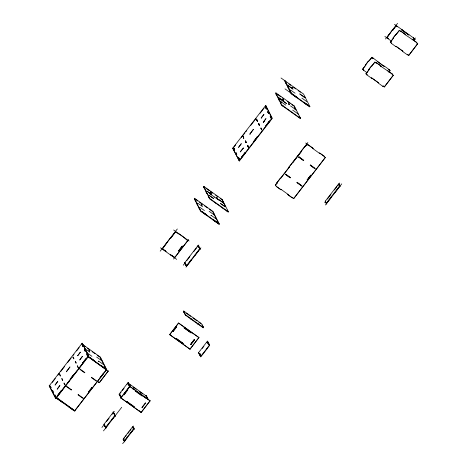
<?xml version="1.0" encoding="UTF-8"?>
<svg xmlns="http://www.w3.org/2000/svg" width="467" height="467" viewBox="0 0 467 467"><rect width="100%" height="100%" fill="white"/><g stroke="black" fill="none" stroke-linecap="round" stroke-linejoin="round"><path stroke-width="0.7" d="M49.228 385.859L82.145 343.222L82.414 343.414L88.771 356L55.853 398.637L49.228 385.859L55.853 398.637M232.712 148.202L265.635 105.571L265.904 105.758L272.261 118.349L239.343 160.987L232.712 148.202L239.343 160.987M52.304 382.409L55.31 378.509M57.89 375.17L59.391 373.232M60.704 371.534L64.639 366.432M67.703 362.462L71.206 357.926M73.156 355.405L74.014 354.29M76.594 350.951L79.174 347.606M81.754 344.267L81.69 343.805M194.488 198.259L194.827 199.619L194.488 198.259L212.923 211.405L219.28 223.997L219.076 224.265L200.635 211.119L196.992 203.559L196.782 203.828L199.275 208.422L199.006 208.229M203.723 186.298L204.067 187.658L203.723 186.298L222.158 199.444L228.369 211.744L228.165 212.012L226.991 211.177L227.201 210.909L227.038 211.271L215.573 203.028L215.777 202.76L215.62 203.122L209.724 198.86L208.247 196.268L208.72 196.193L208.247 196.268M232.986 148.395L235.654 144.939M241.433 137.45L244.994 132.844M245.881 131.688L246.769 130.538M250.773 125.354L256.109 118.443M260.113 113.259L264.118 108.075M265.904 105.758L265.449 106.348L265.18 106.155M275.869 92.851L276.213 94.211L275.869 92.851L294.309 106.003L300.52 118.297L300.31 118.565L281.875 105.419L280.393 102.822L280.871 102.746L280.393 102.822M291.256 93.744L289.628 90.861L290.106 90.785L289.896 91.053L287.403 86.459L287.882 86.383L287.672 86.652L285.179 82.058L285.658 81.982L285.448 82.25L285.103 80.89L291.466 93.476L291.256 93.744L309.697 106.896L309.901 106.628L303.544 94.036L281.046 77.995M194.768 199.158L197.261 203.752L197.051 204.021L194.558 199.427L195.037 199.351M204.003 187.197L206.496 191.791L206.023 191.867L206.291 192.06L203.799 187.465L204.272 187.39M233.926 148.442L234.527 150.31L233.926 148.442L234.732 149.703M243.161 136.481L243.762 138.349L243.161 136.481L243.762 138.01M256.29 119.476L256.5 119.208L257.574 121L257.37 121.268L256.29 119.476L257.37 121.268M276.155 93.75L278.647 98.344L278.437 98.613L275.944 94.019L276.423 93.943M234.195 148.634L233.716 148.71M256.558 119.669L256.768 119.4L257.574 121M73.611 358.732L73.01 356.858L72.799 357.127L73.879 358.925L73.815 358.463M83.05 346.496L82.846 346.765L82.245 344.897L83.319 346.689M285.991 83.657L286.464 83.581L286.259 83.85M261.129 118.023C267.428 110.282 261.392 116.995 261.397 118.215M249.839 134.117L253.406 129.347L249.839 134.117L250.108 134.309M160.187 251.17L177.32 228.976M246.197 142.482L245.986 142.75L245.385 140.882L246.465 142.674L245.385 140.882M267.749 111.917L268.227 111.841L268.829 113.709L267.749 111.917L268.829 113.709M280.661 103.014L278.169 98.42L278.647 98.344M166.976 242.525L162.44 248.788L165.948 251.287L165.791 251.649L165.995 251.38L162.487 248.882L170.543 237.756L170.858 238.042L175.569 231.784L170.811 237.948M245.986 142.412L245.654 141.075M76.039 362.865L75.835 363.133L75.234 361.26L76.308 363.057M85.07 351.166L84.469 349.298L84.258 349.567L85.338 351.359L85.274 350.898M208.516 196.461L206.227 191.598M268.56 113.516L267.959 111.648M278.98 100.026L278.379 98.152M288.215 88.059L288.688 87.983L288.483 88.251M207.097 193.659L207.039 193.198M279.248 100.212L279.184 99.751M243.36 147.899C237.464 155.861 241.351 149.965 243.628 148.092M79.781 359.917L82.437 356.315L79.775 359.917M263.487 122.36L264.649 120.86M283.043 99.243L283.446 100.049L282.774 99.057L283.236 100.317M239.18 158.85L238.976 159.119L238.374 157.245L239.448 159.037L238.374 157.245M247.399 145.552L247.609 145.284L248.689 147.076L248.21 147.152L247.399 145.552L248.479 147.344M260.942 128.011L261.543 129.884L260.942 128.011L261.543 129.54M270.183 116.05L270.784 117.918L270.183 116.05L270.988 117.31M281.157 101.829L280.994 102.197L281.157 101.829L285.833 105.168M179.124 234.376C179.842 234.037 176.059 232.893 175.569 231.784M238.976 158.774L238.643 157.437M247.668 145.745L247.878 145.476L248.689 147.076M271.053 118.11L270.451 116.242M64.72 384.808L64.119 382.934L63.909 383.203L64.989 384.995L64.931 384.539M78.053 367.535L77.452 365.667L77.248 365.935L78.322 367.727L78.263 367.266M199.818 209.835L199.216 207.961M202.147 206.7L202.351 206.432L197.722 203.186M209.053 197.868L208.451 196M281.198 104.427L280.597 102.553M290.439 92.46L290.912 92.384L290.707 92.653M200.086 210.022L200.022 209.56M209.321 198.061L209.263 197.599M281.467 104.614L281.408 104.159M257.194 136.843L253.628 141.612L257.194 136.843L257.463 137.035M73.751 374.587L70.138 379.268L73.704 374.499L73.973 374.692M82.326 363.478L85.893 358.709L82.28 363.39L82.548 363.577M55.585 398.444L88.502 355.807L82.145 343.222M209.724 198.86L209.531 197.792M239.075 160.794L271.992 118.157L265.635 105.571M281.875 105.419L281.677 104.345M63.033 389.011L56.414 397.586L74.848 410.732L106.447 369.806M63.833 387.966L66.267 384.82M67.096 383.746L69.577 380.529M77.475 370.296L70.359 379.367M78.777 368.621L82.192 364.19M82.998 363.151L85.403 360.034M245.321 152.913L241.661 157.502M253.581 141.524L253.896 141.805L256.424 138.53M266.488 125.5L269.296 121.864M269.698 121.344L270.416 120.404M200.635 211.119L200.29 209.753M206.379 215.089L201.656 211.656L201.867 211.388L206.542 214.727M210.897 199.695L211.102 199.427L209.934 198.592M283.043 106.248L283.253 105.98L282.08 105.151M292.278 94.287L292.488 94.019L297.21 97.445L297 97.714L292.278 94.287L297 97.714M62.21 401.661L62.047 402.023L57.371 398.684L57.534 398.328M71.445 389.7L71.288 390.062L66.612 386.723L66.769 386.361M84.784 372.427L84.62 372.789L79.945 369.45L80.108 369.093M89.39 357.22L94.065 360.553L89.343 357.127L89.133 357.395M201.703 211.749L201.867 211.388M210.944 199.788L211.102 199.427M283.09 106.342L283.253 105.98M292.324 94.381L292.488 94.019M170.624 254.626C169.871 255.005 174.349 256.436 174.763 257.632L187.845 240.54M183.753 237.621C183.764 237.008 186.736 240.347 187.892 240.633M216.56 197.243L216.349 197.512L216.828 197.436L216.56 197.243L217.231 198.236M288.705 103.797L288.501 104.065L288.974 103.989L288.705 103.797L289.382 104.789L288.974 103.989M178.622 250.773L182.235 246.091L182.504 246.284L178.937 251.053L178.622 250.773L178.937 251.053M178.668 250.861L182.235 246.091M287.929 109.319L287.765 109.681L287.929 109.319L299.394 117.556L299.189 117.824L299.347 117.462L300.52 118.297M178.89 250.966L182.504 246.284M173.549 259.057L188.686 239.448M83.114 344.821L100.399 357.15L100.189 357.418L102.261 361.511M212.923 211.405L212.713 211.679L219.076 224.265M225.549 206.834L221.953 199.713L222.158 199.444M294.309 106.003L294.099 106.272L296.06 110.154M98.665 361.125L98.508 361.487L98.665 361.125L103.347 364.458M211.195 215.386L211.031 215.754L211.195 215.386L215.871 218.719M101.024 359.8L101.497 359.724L101.695 360.793M304.776 97.224L304.572 97.492L304.373 96.424L305.044 97.416L304.373 96.424M213.816 214.254L213.752 213.793M223.261 202.024L223.454 203.092L222.987 201.832M295.407 108.578L294.928 108.653L295.407 108.578L295.809 109.377L295.541 109.185M304.642 96.616L304.169 96.692M304.186 97.475L304.396 97.206L299.721 93.873L304.443 97.299M295.208 109.26L294.998 109.529L295.162 109.167L290.527 105.927M223.185 202.9L223.664 202.824M214.219 215.053L214.02 213.985M222.315 207.844L222.525 207.576L211.148 199.52M68.795 406.833L68.958 406.471L68.795 406.833L73.471 410.166L73.634 409.81L73.471 410.166M82.869 397.843L82.706 398.205L78.03 394.872L78.193 394.51M96.202 380.576L96.044 380.932L91.369 377.599L91.526 377.237M105.233 368.877L105.443 368.609L100.767 365.276L100.557 365.544M213.127 219.899L213.291 219.537L218.013 222.963L217.803 223.232L213.08 219.805L217.173 222.724M222.362 207.932L222.525 207.576M306.282 101.619L306.492 101.351L301.863 98.111M185.405 263.896L184.792 262.682L197.92 245.677L198.796 247.072L199 246.798L198.528 246.88M183.239 265.233L185.06 262.874L184.792 262.682M186.812 260.604L189.876 256.64M193.811 251.538L196.438 248.135M197.313 247.002L198.849 245.012M185.189 264.147L185.668 264.071L185.189 264.147L185.597 264.952L186.07 264.871L185.597 264.952M299.522 117.748L299.329 116.68L300.001 117.672L299.329 116.68M227.447 210.319L227.645 211.388L227.178 210.127L228.165 212.012M299.598 116.873L299.119 116.948M199.537 248.876L194.827 255.134L195.095 255.326L199.806 249.069L198.732 246.611M199.806 249.069L199.14 247.411M92.092 387.616L88.526 392.385L88.257 392.192L91.824 387.423M103.797 373.238L100.236 378.007L99.967 377.815L103.528 373.045M191.435 259.909L186.677 266.073L186.409 265.881L191.166 259.716L191.482 260.002L191.166 259.716M191.213 259.81L194.827 255.134M106.4 369.712L74.802 410.639L74.743 411.205L56.303 398.053M87.965 356.566L106.552 370.004L106.756 369.736L100.399 357.15M185.989 267.118L200.915 247.784M99.325 382.707L108.216 371.037L99.325 382.707L97.416 381.346M368.224 61.346L365.562 64.942L368.224 61.346C371.376 59.204 374.849 52.993 368.492 61.539M385.462 39.024L397.563 23.35M389.951 33.361L387.015 37.553L388.182 38.387L388.019 38.749L388.229 38.481L387.061 37.646L392.613 29.76L392.928 30.046L396.039 25.86L392.928 30.046M362.626 69.139L365.784 65.047L362.672 69.227L363.84 70.062L363.635 70.33L363.793 69.968L362.672 69.227M373.034 58.007L372.87 58.369L373.034 58.007L384.294 66.518L384.452 66.156L384.294 66.518M397.254 26.782L397.417 26.426L397.254 26.782L396.086 25.954M280.445 178.038L276.884 182.807L289.295 167.122L280.76 178.324M292.949 162.539L301.484 151.337L289.073 167.023L307.876 142.517M305.091 146.656C308.95 141.139 305.873 147 304.869 146.556L301.215 151.145L301.53 151.425M275.297 185.247C280.836 179.795 272.611 185.592 276.517 186.175L276.306 186.444L280.982 189.777L281.146 189.415L280.982 189.777M276.306 186.444L276.517 186.175M285.495 174.389L285.705 174.121L290.427 177.548L290.217 177.816L285.495 174.389L290.217 177.816M298.833 157.116L299.038 156.848L303.76 160.274L303.556 160.543L298.833 157.116L303.556 160.543M285.541 174.477L285.705 174.121M298.88 157.21L299.038 156.848M308.115 145.243C308.693 144.723 307.268 145.511 306.901 144.321M368.767 69.466L369.035 69.659L365.877 73.751L367.044 74.586L366.887 74.948L367.091 74.679L365.924 73.844L369.082 69.752L368.767 69.466L374.908 62.058L371.79 66.244M393.156 37.885L393.424 38.072L390.26 42.17L391.434 42.999L391.27 43.361L391.48 43.092L390.307 42.258L393.471 38.166L393.156 37.885L399.291 30.472L396.179 34.657M368.813 69.56L371.475 65.958M393.202 37.973L395.864 34.377M121.093 398.082L119.108 394.16L128.046 382.584L130.299 386.699L130.071 386.991M120.235 393.237L121.087 392.14M122.36 390.488L124.059 388.287M127.036 384.434L127.882 383.337M128.314 382.771L128.092 383.063L145.85 395.73L147.835 399.659L148.057 399.367L146.078 395.438L145.64 395.998M183.735 310.999L184.115 312.429L183.735 310.999L201.493 323.666L203.157 326.62L202.952 326.888M376.279 62.625L376.122 62.987L376.279 62.625L380.961 65.958L380.798 66.32L380.961 65.958M400.668 31.038L400.505 31.4L400.668 31.038L405.344 34.371L405.181 34.733L405.344 34.371M197.944 324.121L198.107 323.759L197.944 324.121L185.51 315.19L183.846 312.236L184.319 312.16M377.546 61.702L377.756 61.434M401.935 30.122L402.093 29.76L401.935 30.122L408.678 34.932L408.841 34.57L408.678 34.932M120.941 396.36L120.731 396.629L120.13 394.761L121.21 396.553L121 396.822M129.219 385.637L129.009 385.905L128.407 384.037L129.487 385.83L129.277 386.098M184.652 313.836L184.051 311.968M184.92 314.028L184.862 313.567M312.954 148.22L312.791 148.582L312.954 148.22L305.651 143.013M120.801 397.878L129.738 386.297L150.082 400.809L141.192 412.478L120.801 397.878L141.192 412.478M169.644 334.611L178.581 323.036L198.924 337.542L190.034 349.211L169.644 334.611L190.034 349.211M120.848 397.966L129.738 386.297M169.69 334.705L178.581 323.036M125.36 392.554L123.755 394.633L124.07 394.919L127.637 390.149M128.256 388.807L127.368 389.957L127.684 390.243M129.143 387.657L130.03 386.507L128.046 382.584M172.603 331.372L176.211 326.696L176.526 326.976L172.918 331.658L172.603 331.372L176.211 326.696M123.802 394.726L127.415 390.05M121.362 398.275L121.589 397.983M185.51 315.19L185.13 313.76M104.672 425.361L104.736 425.822L104.947 425.554L104.071 424.159L113.096 412.466L113.971 413.861L114.181 413.593L113.703 413.669L113.971 413.861M371.72 77.919L371.563 78.281L371.72 77.919L378.515 82.822L371.767 78.012M396.109 46.338L395.946 46.7L396.109 46.338L402.898 51.242L396.156 46.431M101.929 427.468L104.339 424.351L104.071 424.159M106.488 421.567L109.068 418.228M112.074 414.328L114.351 411.38M105.349 426.353L104.871 426.429L105.349 426.353L105.956 427.556L108.665 424.048L108.397 423.855L105.688 427.363L105.956 427.556M114.713 415.671L112.004 419.173L112.319 419.459L114.981 415.858L113.913 413.4M114.981 415.858L114.316 414.2M103.487 430.901L121.729 407.271M175.802 338.552L176.012 338.283L183.076 343.379L182.866 343.648L175.849 338.645L176.012 338.283M190.88 319.025L191.091 318.757L185.72 314.921M134.181 406.547L134.023 406.909L127.006 401.906L127.164 401.544M135.284 391.183L135.448 390.821L142.505 395.917L142.301 396.185L135.237 391.089M184.132 327.922L184.29 327.56L191.353 332.656L191.143 332.924L184.132 327.922L191.143 332.924M190.927 319.113L191.091 318.757M287.73 194.587L287.888 194.225L287.73 194.587L292.406 197.926L292.564 197.564L292.406 197.926M310.251 165.265L310.462 164.991L315.184 168.424L314.98 168.692L310.251 165.265L314.98 168.692M319.697 153.03L319.539 153.392L319.697 153.03L324.372 156.369L324.215 156.725L324.372 156.369M296.965 182.626L297.129 182.264L301.851 185.691L301.641 185.959L296.919 182.533M310.298 165.353L310.462 164.991M378.468 82.735L378.305 83.097L382.981 86.43L383.144 86.068L382.981 86.43M380.751 66.226L392.379 74.107L392.222 74.469L392.379 74.107M402.852 51.148L402.694 51.51L407.37 54.843L407.533 54.481L407.37 54.843M405.134 34.646L416.768 42.52L416.605 42.882L416.768 42.52M388.97 69.852L389.128 69.49L388.97 69.852L390.138 70.686L388.848 72.356M413.353 38.265L413.517 37.909L413.353 38.265L414.527 39.1L413.663 40.215M389.233 71.708L390.091 70.593L388.923 69.758M413.616 40.121L415.303 37.938M301.641 185.959L301.851 185.691M310.759 175.178L307.193 179.947L310.759 175.178L311.343 175.592M307.461 180.139L311.028 175.37L307.461 180.139L307.146 179.853M293.784 198.487L325.336 157.467L293.784 198.487L292.564 197.564M183.029 343.286L182.866 343.648M384.744 86.348L393.342 75.21L384.359 86.996L383.191 86.161M408.748 55.41L417.726 43.624L408.748 55.41L407.58 54.575M146.229 397.166L146.708 397.084L147.514 398.69M202.351 325.02L201.872 325.096M147.245 398.497L147.041 398.765L146.498 397.697M139.119 410.942L139.347 410.651M203.157 326.62L202.888 326.427L203.268 327.857L197.897 324.028M145.663 403.009L142.102 407.779L141.828 407.586L145.395 402.817M190.676 344.319L194.243 339.55L190.676 344.319L190.945 344.512L194.511 339.743L190.945 344.512M141.145 412.384L150.082 400.809M189.987 349.123L198.924 337.542M123.784 439.505L123.848 439.967L123.381 438.7L132.412 427.007L133.083 428L133.293 427.731L132.815 427.807L133.083 428M123.002 439.739L124.508 437.783M125.372 436.668L126.23 435.553M127.952 433.323L129.236 431.654M130.1 430.539L130.958 429.43M132.681 427.2L133.58 426.038M124.461 440.498L123.983 440.574L124.187 440.305L124.66 440.895C128.641 436.318 127.748 435.956 124.391 440.702L124.66 440.895M133.422 429.01L130.713 432.518L131.029 432.804L133.69 429.202L133.019 427.538M133.69 429.202L133.428 428.338M127.147 437.287L130.713 432.518M122.652 443.65L134.636 428.128M200.512 356.625L198.528 352.702L207.465 341.126L209.718 345.241L203.489 353.461L203.174 353.175L200.512 356.625L200.781 356.817L203.489 353.461M202.199 348.481L203.904 346.275M206.881 342.416L207.733 341.313M200.355 354.902L200.15 355.171L199.549 353.303L200.623 355.095L199.549 353.303M200.419 355.364L199.818 353.496M208.638 344.179L208.428 344.448L207.622 342.848L207.827 342.58L208.907 344.372L208.095 342.772M203.221 353.268L209.45 345.049L207.465 341.126M325.943 202.982L326.421 202.906L325.943 202.982L325.341 201.114L338.47 184.109L339.147 185.101L339.351 184.833L338.879 184.909L339.147 185.101M324.676 202.515L325.616 201.3L325.341 201.114M327.361 199.035L330.864 194.5M334.366 189.97L336.993 186.567M337.863 185.434L339.766 182.971M339.48 186.111L334.722 192.27L335.037 192.556L339.754 186.304L339.083 184.64M339.754 186.304L339.486 185.44M326.357 203.11L331.115 196.951L331.383 197.138L326.626 203.303L326.153 202.713M325.441 204.99L341.762 183.852M394.463 24.319L415.56 39.362M396.039 25.86L397.213 26.695M401.889 30.028L408.631 34.838M413.307 38.177L414.527 39.1M400.715 31.131L405.391 34.465M416.815 42.614L412.092 39.187M399.291 30.472L400.505 31.4M416.558 42.789L417.772 43.717M384.872 36.444L391.527 41.248M407.533 54.481L408.701 55.316M391.223 43.268L395.946 46.7M384.452 66.156L389.174 69.583M371.656 57.441L372.824 58.276M377.499 61.615L384.248 66.425M371.703 57.534L372.87 58.369M376.326 62.718L381.002 66.051M392.426 74.2L387.703 70.768M374.908 62.058L376.122 62.987M392.175 74.376L393.389 75.298M365.515 64.855L365.83 65.135M363.589 70.243L367.097 72.741M383.144 86.068L384.359 86.996M366.84 74.854L371.563 78.281M284.899 81.159L286.049 81.976M288.933 84.031L290.661 85.268M293.539 87.323L295.844 88.963M298.15 90.61L300.456 92.25M288.086 85.992L289.26 86.827M285.033 88.888L309.901 106.628M277.392 94.352L280.848 96.821M282.576 98.052L283.726 98.87M287.187 101.339L290.065 103.394M291.793 104.626L293.521 105.857M279.464 98.484L286.528 103.581L281.805 100.154M283.3 106.073L287.976 109.406M308.319 144.974L313.001 148.313M319.743 153.123L324.419 156.457M312.744 148.488L319.539 153.392M324.168 156.638L325.382 157.56M289.026 166.929L289.342 167.215M297.502 182.953L301.594 185.872M276.838 182.72L277.153 183M281.146 189.415L287.935 194.319M276.26 186.351L280.936 189.684M287.684 194.5L292.36 197.833M203.513 186.567L204.669 187.384M205.819 188.207L209.274 190.676M210.43 191.493L212.73 193.14M215.614 195.194L217.92 196.84M220.226 198.481L221.953 199.713M219.064 200.314L209.701 193.688M227.855 211.119L227.376 211.195L227.645 211.388M222.572 207.663L228.369 211.744M194.278 198.528L197.734 200.991M199.462 202.223L202.345 204.277M204.651 205.924L207.529 207.978M209.257 209.21L212.141 211.265M200.845 210.845L219.28 223.997M201.656 211.656L206.332 214.995M173.654 230.003L189.094 241.013M179.334 234.107L184.01 237.446M170.671 254.713L174.763 257.632M160.479 247.808L176.73 259.395M186.485 313.375L190.629 316.334M192.999 318.021L197.144 320.975M198.919 322.242L200.693 323.508M191.137 318.844L203.478 327.589M178.627 323.129L198.971 337.635M206.788 348.499L207.103 348.785M198.528 352.702L200.781 356.817M176.059 338.377L183.076 343.379M82.904 345.09L85.21 346.73M87.516 348.376L89.822 350.017M92.122 351.663L95.005 353.717M97.311 355.364L99.617 357.004M101.899 360.524L101.228 359.532M85.152 348.831L89.827 352.171M87.247 352.976L91.923 356.315M146.078 395.438L148.325 399.559M128.478 383.757L130.842 385.444M133.212 387.137L136.171 389.244M139.131 391.358L142.68 393.891M100.814 365.369L105.489 368.702M88.321 356.584L106.756 369.736M108.262 371.131L88.012 356.654L86.161 358.901M129.785 386.39L150.129 400.902M132.225 388.526L133.299 389.291M144.075 396.973L146.224 398.509M119.108 394.16L121.076 397.715M127.211 401.638L134.227 406.64M129.295 403.482L127.006 401.906M97.527 381.364L99.278 382.613M80.155 369.181L84.831 372.52M91.573 377.33L96.249 380.663M96.85 381.451L97.165 381.673M91.871 387.517L92.408 387.838M83.721 398.456L84.037 398.678M66.816 386.454L71.492 389.787M78.24 394.603L82.916 397.937M123.381 438.7L124.053 439.692M74.948 410.931L56.367 397.493M69.332 407.16L73.424 410.079M308.588 105.501L303.959 102.255M295.068 93.207L290.439 89.968M338.791 183.724L340.209 186.526M338.47 184.109L338.879 184.909M284.66 80.347L291.606 94.095M297.695 113.388L298.349 114.684M297.251 113.312L292.628 110.078M334.722 192.27L331.115 196.951M283.738 101.024L279.062 97.685L280.153 99.856M279.453 99.944L280.871 102.746M326.421 202.906L326.626 203.303M325.225 201.213L326.725 204.184M266.003 107.439L266.54 108.507M265.793 107.708L266.336 108.776M258.992 123.802L259.529 124.87M258.782 124.07L259.319 125.138M236.209 153.304L236.751 154.373M216.828 197.436L217.838 199.438M214.376 197.027L214.125 197.202M207.307 193.391L208.72 196.193M206.023 191.867L206.828 193.466M213.775 214.575L209.146 211.335M218.013 222.963L217.803 223.232M204.447 210.576L199.818 207.336M198.242 245.292L200.355 249.477M197.92 245.677L198.533 246.891M185.06 262.874L185.668 264.071M186.07 264.871L186.677 266.073M185.802 264.678L186.409 265.881M184.734 262.909L186.677 266.75M207.891 343.041L208.696 344.64M176.526 326.976L172.918 331.658M128.676 384.23L129.219 385.293M102.553 362.088L104.304 365.562M104.351 365.655L106.552 370.004M104.777 366.793L105.63 368.475M101.251 360.314L96.622 357.074M132.768 426.704L134.268 429.663M132.412 427.007L132.815 427.807M113.177 411.602L115.653 416.5M113.096 412.466L113.703 413.669M124.187 440.305L124.391 440.702M123.27 438.828L124.852 441.957M123.58 439.774L123.983 440.574M112.004 419.173L108.397 423.855M78.935 368.259L79.086 368.551M78.73 368.527L78.876 368.819M105.081 426.161L105.688 427.363M103.972 424.305L106.015 428.356M104.468 425.63L104.871 426.429M62.047 402.023L57.371 398.684M50.436 386.092L51.037 387.966L50.436 386.092M59.671 374.131L60.272 375.999L59.671 374.131M265.735 107.247L266.336 109.115L265.735 107.247M57.774 381.405L55.112 385.001L57.774 381.405M80.347 352.171L77.685 355.766L80.347 352.171M241.264 143.748L238.602 147.35L241.264 143.748M69.916 367.004L66.349 371.773L69.916 367.004M52.66 390.5L53.261 392.368L52.66 390.5M61.895 378.533L62.496 380.407L61.895 378.533M236.15 152.843L236.751 154.717L236.15 152.843M258.718 123.609L259.319 125.483L258.718 123.609M59.869 385.549L57.207 389.151L59.869 385.549M265.927 118.665L263.271 122.266L265.927 118.665M54.884 394.901L55.485 396.769L54.884 394.901M86.693 353.7L87.294 355.574L86.693 353.7M61.516 390.284L57.949 395.053L61.516 390.284M245 152.633L241.439 157.402L245 152.633M269.383 121.058L265.816 125.827L269.383 121.058M292.278 87.282L292.009 87.09L292.681 88.082L292.278 87.282M292.972 89.057L288.297 85.724L292.972 89.057M308.378 105.77L303.702 102.436L308.378 105.77M210.891 192.69L210.623 192.497L211.3 193.49L210.891 192.69M211.586 194.465L206.91 191.131L211.586 194.465M223.01 202.614L218.334 199.281L223.01 202.614M213.682 198.609L209.006 195.276L213.682 198.609M225.106 206.758L220.43 203.425L225.106 206.758M201.656 204.651L201.388 204.464L202.059 205.451L201.656 204.651M89.133 350.39L88.864 350.203L89.536 351.19L89.133 350.39"/></g></svg>
